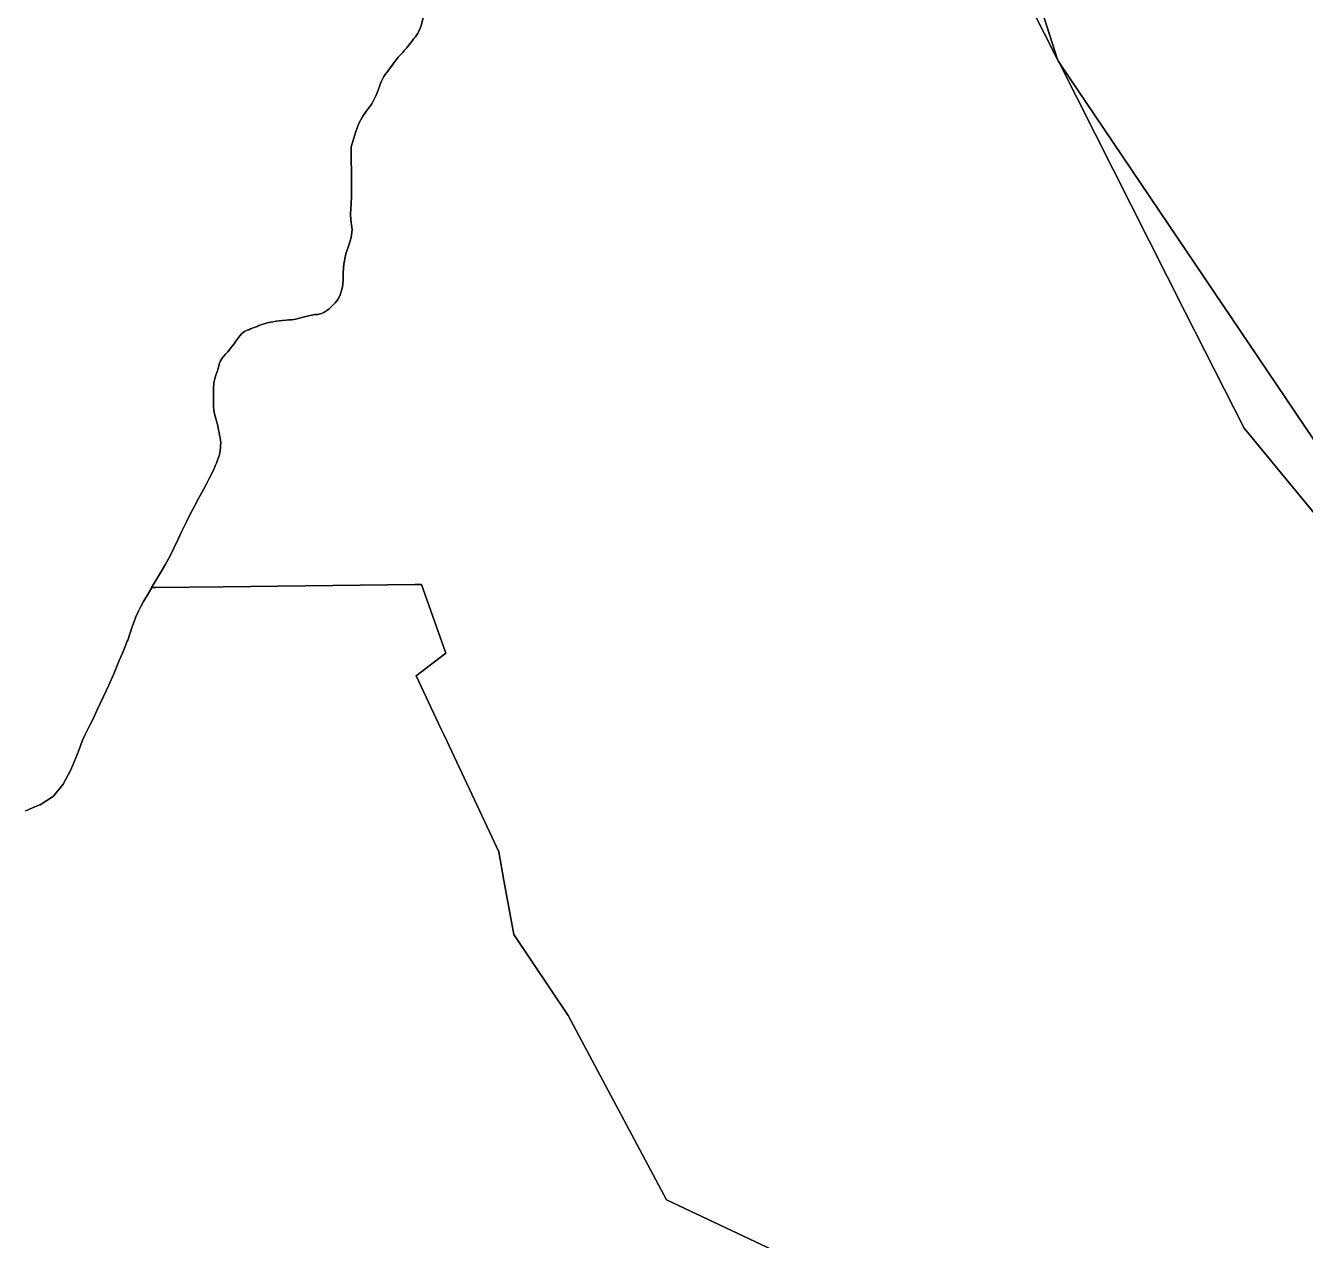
# Model space of a CAD drawing. Header units: inches. Extents: x 11258954 to 11313122, y 3645444 to 3695200.
# Drawn here: x 11269164 to 11270910, y 3672135 to 3673793 of the extents above; entities that cross this region are included whole.
import ezdxf

# ---------------------------------------------------------------- set-up
doc = ezdxf.new("R2010")
doc.units = ezdxf.units.IN
doc.header["$MEASUREMENT"] = 0
for name, color, linetype in [('SchoolZone_Elementary', 251, 'Continuous'), ('SchoolZone_High', 63, 'Continuous'), ('SchoolZone_Middle', 154, 'Continuous')]:
    doc.layers.add(name, color=color, linetype=linetype)

msp = doc.modelspace()

# ---------------------------------------------------------------- linework, layer by layer
at = {"layer": 'SchoolZone_Elementary'}
for points in [[(11269706.469, 3673803.9375, 0), (11269703.5625, 3673792.25, 0), (11269699, 3673782.0625, 0), (11269697.5, 3673779.75, 0), (11269695.8125, 3673777.5, 0), (11269693.9065, 3673775, 0), (11269691.8125, 3673772.25, 0), (11269689, 3673768.5625, 0), (11269686.5625, 3673765.4375, 0), (11269684.0625, 3673762.375, 0), (11269681.219, 3673759.0625, 0), (11269678.1565, 3673755.5625, 0), (11269675.219, 3673752.375, 0), (11269672.5, 3673749.375, 0), (11269670, 3673746.4375, 0), (11269667.75, 3673743.5625, 0), (11269665.5315, 3673740.5, 0), (11269663.094, 3673737.125, 0), (11269660.219, 3673733.25, 0), (11269658.094, 3673730.4375, 0), (11269656.344, 3673728.0625, 0), (11269654.719, 3673725.75, 0), (11269653, 3673723.0625, 0), (11269651, 3673719.5, 0), (11269649.375, 3673716.125, 0), (11269648, 3673712.8125, 0), (11269646.8125, 3673709.625, 0), (11269645.469, 3673705.875, 0), (11269644.0315, 3673702.0625, 0), (11269642.344, 3673697.9375, 0), (11269640.219, 3673693.25, 0), (11269636.25, 3673686.0625, 0), (11269632.25, 3673680.3125, 0), (11269628.219, 3673674.9375, 0), (11269624.219, 3673669.0625, 0), (11269618.7815, 3673658.875, 0), (11269614.625, 3673648.375, 0), (11269611.3125, 3673637.75, 0), (11269608.4065, 3673627.0625, 0), (11269608.375, 3673621.1875, 0), (11269608.344, 3673615.3125, 0), (11269608.344, 3673609.5, 0), (11269608.4065, 3673603.8125, 0), (11269608.5, 3673599.125, 0), (11269608.594, 3673594.3125, 0), (11269608.719, 3673589.5, 0), (11269608.8125, 3673584.8125, 0), (11269608.9065, 3673578.875, 0), (11269608.9375, 3673572.9375, 0), (11269608.844, 3673566.5, 0), (11269608.625, 3673559.0625, 0), (11269608.125, 3673550.1875, 0), (11269607.594, 3673542.5625, 0), (11269607.375, 3673535.375, 0), (11269607.8125, 3673527.8125, 0), (11269608.2815, 3673524.25, 0), (11269608.844, 3673520.75, 0), (11269609.344, 3673517.375, 0), (11269609.625, 3673514.0625, 0), (11269608.469, 3673503.375, 0), (11269605.0315, 3673492.875, 0), (11269601.0315, 3673481.25, 0), (11269598.219, 3673467.25, 0), (11269597.5, 3673455.125, 0), (11269597.3125, 3673445.0625, 0), (11269596.4065, 3673435.625, 0), (11269593.4065, 3673425.4375, 0), (11269591.4065, 3673421.25, 0), (11269589.0625, 3673417.625, 0), (11269586.5, 3673414.375, 0), (11269583.8125, 3673411.4375, 0), (11269581.1875, 3673408.75, 0), (11269578.3125, 3673406.1875, 0), (11269575, 3673403.75, 0), (11269571, 3673401.25, 0), (11269566.6565, 3673399.375, 0), (11269562.625, 3673398.5625, 0), (11269558.594, 3673398.1875, 0), (11269554.219, 3673397.625, 0), (11269548.4375, 3673396.3125, 0), (11269543, 3673394.75, 0), (11269537.8125, 3673393.25, 0), (11269532.8125, 3673392.0625, 0), (11269529.844, 3673391.5625, 0), (11269526.719, 3673391.25, 0), (11269523.375, 3673390.9375, 0), (11269519.625, 3673390.625, 0), (11269514.594, 3673390.1875, 0), (11269510.25, 3673389.8125, 0), (11269506, 3673389.3125, 0), (11269501.219, 3673388.625, 0), (11269495.9065, 3673387.5625, 0), (11269491.0315, 3673386.25, 0), (11269486.5625, 3673384.8125, 0), (11269482.4065, 3673383.25, 0), (11269479.9375, 3673382.25, 0), (11269477.344, 3673381.1875, 0), (11269474.4375, 3673380, 0), (11269471, 3673378.625, 0), (11269468.5315, 3673377.6875, 0), (11269466.5, 3673376.9375, 0), (11269464.6875, 3673376.0625, 0), (11269462.8125, 3673375.0625, 0), (11269459.25, 3673372.375, 0), (11269456.1875, 3673369.125, 0), (11269453.469, 3673365.625, 0), (11269451, 3673362.0625, 0), (11269448.5625, 3673358.5625, 0), (11269446.0315, 3673355.125, 0), (11269443.1875, 3673351.5, 0), (11269439.8125, 3673347.4375, 0), (11269436.9065, 3673344.1875, 0), (11269434.4065, 3673341.5, 0), (11269432.1565, 3673338.75, 0), (11269430, 3673335.25, 0), (11269428.9375, 3673332.9375, 0), (11269428.794, 3673332.488, 0), (11269428.219, 3673330.6875, 0), (11269427.719, 3673328.5, 0), (11269427.219, 3673326.4375, 0), (11269426.1875, 3673322.875, 0), (11269424.9375, 3673319.3125, 0), (11269423.6565, 3673315.4375, 0), (11269422.4065, 3673311.25, 0), (11269421.0625, 3673304.5625, 0), (11269420.5625, 3673298.4375, 0), (11269420.469, 3673292.25, 0), (11269420.4065, 3673285.25, 0), (11269420.3125, 3673278.9375, 0), (11269420.469, 3673273.125, 0), (11269420.9375, 3673267.75, 0), (11269421.8125, 3673262.875, 0), (11269422.6565, 3673259.75, 0), (11269423.625, 3673256.5, 0), (11269424.719, 3673252.875, 0), (11269425.8125, 3673248.4375, 0), (11269426.2815, 3673246.1875, 0), (11269426.625, 3673244.375, 0), (11269426.9065, 3673242.6875, 0), (11269427.219, 3673240.875, 0), (11269427.969, 3673237.1875, 0), (11269428.75, 3673233.5625, 0), (11269429.469, 3673230, 0), (11269430, 3673226.625, 0), (11269430.25, 3673223.4375, 0), (11269430.219, 3673220.25, 0), (11269430, 3673216.625, 0), (11269429.625, 3673212.25, 0), (11269429.2815, 3673209.5625, 0), (11269428.7815, 3673207.375, 0), (11269428.125, 3673205.4375, 0), (11269427.4065, 3673203.4375, 0), (11269425.969, 3673199.5625, 0), (11269424.4375, 3673195.6875, 0), (11269422.844, 3673191.9375, 0), (11269421.219, 3673188.25, 0), (11269417.969, 3673181.375, 0), (11269414.594, 3673174.625, 0), (11269410.844, 3673167.5, 0), (11269406.625, 3673159.4375, 0), (11269400.219, 3673147.3125, 0), (11269394.625, 3673136.875, 0), (11269389.219, 3673126.625, 0), (11269383.4065, 3673115.25, 0), (11269377.375, 3673102.75, 0), (11269371.7815, 3673090.875, 0), (11269366.5, 3673079.625, 0), (11269361.219, 3673069.0625, 0), (11269354.5315, 3673056.8125, 0), (11269347.2815, 3673044.5, 0), (11269339.125, 3673030.875, 0), (11269336.0975, 3673025.6735, 0), (11269335.6805, 3673024.9575, 0), (11269329.8125, 3673014.875, 0), (11269325.1875, 3673006.75, 0), (11269321.469, 3673000, 0), (11269318.125, 3672993.375, 0), (11269314.625, 3672985.625, 0), (11269312.094, 3672979.375, 0), (11269310.0315, 3672973.4375, 0), (11269308.1875, 3672967.875, 0), (11269306.4065, 3672962.4375, 0), (11269303.375, 3672954, 0), (11269302.8795, 3672952.764, 0), (11269299.969, 3672945.5, 0), (11269296.1875, 3672936.375, 0), (11269292, 3672926.25, 0), (11269284.344, 3672908, 0), (11269277.5, 3672892.5625, 0), (11269270.2815, 3672876.875, 0), (11269261.4065, 3672857.875, 0), (11269256.5625, 3672847.625, 0), (11269252.219, 3672838.8125, 0), (11269248.219, 3672830.875, 0), (11269244.4065, 3672823.4375, 0), (11269242.1875, 3672818.3125, 0), (11269239.9065, 3672812.3125, 0), (11269237.469, 3672806, 0), (11269234.8125, 3672799.0625, 0), (11269225.8125, 3672776.8125, 0), (11269215.5625, 3672757.25, 0), (11269202.2815, 3672741.25, 0), (11269184.0315, 3672729.4375, 0), (11269181, 3672728.1875, 0), (11269178, 3672727, 0), (11269175.219, 3672725.875, 0), (11269172.8125, 3672724.875, 0), (11269170.2815, 3672723.6875, 0), (11269167.4375, 3672722.375, 0), (11269164.125, 3672721.1875, 0)], [(11269164.125, 3672721.1875, 0), (11269167.4375, 3672722.375, 0), (11269170.2815, 3672723.6875, 0), (11269172.8125, 3672724.875, 0), (11269175.219, 3672725.875, 0), (11269178, 3672727, 0), (11269181, 3672728.1875, 0), (11269184.0315, 3672729.4375, 0), (11269202.2815, 3672741.25, 0), (11269215.5625, 3672757.25, 0), (11269225.8125, 3672776.8125, 0), (11269234.8125, 3672799.0625, 0), (11269237.469, 3672806, 0), (11269239.9065, 3672812.3125, 0), (11269242.1875, 3672818.3125, 0), (11269244.4065, 3672823.4375, 0), (11269248.219, 3672830.875, 0), (11269252.219, 3672838.8125, 0), (11269256.5625, 3672847.625, 0), (11269261.4065, 3672857.875, 0), (11269270.2815, 3672876.875, 0), (11269277.5, 3672892.5625, 0), (11269284.344, 3672908, 0), (11269292, 3672926.25, 0), (11269296.1875, 3672936.375, 0), (11269299.969, 3672945.5, 0), (11269302.8795, 3672952.764, 0), (11269303.375, 3672954, 0), (11269306.4065, 3672962.4375, 0), (11269308.1875, 3672967.875, 0), (11269310.0315, 3672973.4375, 0), (11269312.094, 3672979.375, 0), (11269314.625, 3672985.625, 0), (11269318.125, 3672993.375, 0), (11269321.469, 3673000, 0), (11269325.1875, 3673006.75, 0), (11269329.8125, 3673014.875, 0), (11269335.6805, 3673024.9575, 0), (11269336.0975, 3673025.6735, 0), (11269339.125, 3673030.875, 0), (11269347.2815, 3673044.5, 0), (11269354.5315, 3673056.8125, 0), (11269361.219, 3673069.0625, 0), (11269366.5, 3673079.625, 0), (11269371.7815, 3673090.875, 0), (11269377.375, 3673102.75, 0), (11269383.4065, 3673115.25, 0), (11269389.219, 3673126.625, 0), (11269394.625, 3673136.875, 0), (11269400.219, 3673147.3125, 0), (11269406.625, 3673159.4375, 0), (11269410.844, 3673167.5, 0), (11269414.594, 3673174.625, 0), (11269417.969, 3673181.375, 0), (11269421.219, 3673188.25, 0), (11269422.844, 3673191.9375, 0), (11269424.4375, 3673195.6875, 0), (11269425.969, 3673199.5625, 0), (11269427.4065, 3673203.4375, 0), (11269428.125, 3673205.4375, 0), (11269428.7815, 3673207.375, 0), (11269429.2815, 3673209.5625, 0), (11269429.625, 3673212.25, 0), (11269430, 3673216.625, 0), (11269430.219, 3673220.25, 0), (11269430.25, 3673223.4375, 0), (11269430, 3673226.625, 0), (11269429.469, 3673230, 0), (11269428.75, 3673233.5625, 0), (11269427.969, 3673237.1875, 0), (11269427.219, 3673240.875, 0), (11269426.9065, 3673242.6875, 0), (11269426.625, 3673244.375, 0), (11269426.2815, 3673246.1875, 0), (11269425.8125, 3673248.4375, 0), (11269424.719, 3673252.875, 0), (11269423.625, 3673256.5, 0), (11269422.6565, 3673259.75, 0), (11269421.8125, 3673262.875, 0), (11269420.9375, 3673267.75, 0), (11269420.469, 3673273.125, 0), (11269420.3125, 3673278.9375, 0), (11269420.4065, 3673285.25, 0), (11269420.469, 3673292.25, 0), (11269420.5625, 3673298.4375, 0), (11269421.0625, 3673304.5625, 0), (11269422.4065, 3673311.25, 0), (11269423.6565, 3673315.4375, 0), (11269424.9375, 3673319.3125, 0), (11269426.1875, 3673322.875, 0), (11269427.219, 3673326.4375, 0), (11269427.719, 3673328.5, 0), (11269428.219, 3673330.6875, 0), (11269428.794, 3673332.488, 0), (11269428.9375, 3673332.9375, 0), (11269430, 3673335.25, 0), (11269432.1565, 3673338.75, 0), (11269434.4065, 3673341.5, 0), (11269436.9065, 3673344.1875, 0), (11269439.8125, 3673347.4375, 0), (11269443.1875, 3673351.5, 0), (11269446.0315, 3673355.125, 0), (11269448.5625, 3673358.5625, 0), (11269451, 3673362.0625, 0), (11269453.469, 3673365.625, 0), (11269456.1875, 3673369.125, 0), (11269459.25, 3673372.375, 0), (11269462.8125, 3673375.0625, 0), (11269464.6875, 3673376.0625, 0), (11269466.5, 3673376.9375, 0), (11269468.5315, 3673377.6875, 0), (11269471, 3673378.625, 0), (11269474.4375, 3673380, 0), (11269477.344, 3673381.1875, 0), (11269479.9375, 3673382.25, 0), (11269482.4065, 3673383.25, 0), (11269486.5625, 3673384.8125, 0), (11269491.0315, 3673386.25, 0), (11269495.9065, 3673387.5625, 0), (11269501.219, 3673388.625, 0), (11269506, 3673389.3125, 0), (11269510.25, 3673389.8125, 0), (11269514.594, 3673390.1875, 0), (11269519.625, 3673390.625, 0), (11269523.375, 3673390.9375, 0), (11269526.719, 3673391.25, 0), (11269529.844, 3673391.5625, 0), (11269532.8125, 3673392.0625, 0), (11269537.8125, 3673393.25, 0), (11269543, 3673394.75, 0), (11269548.4375, 3673396.3125, 0), (11269554.219, 3673397.625, 0), (11269558.594, 3673398.1875, 0), (11269562.625, 3673398.5625, 0), (11269566.6565, 3673399.375, 0), (11269571, 3673401.25, 0), (11269575, 3673403.75, 0), (11269578.3125, 3673406.1875, 0), (11269581.1875, 3673408.75, 0), (11269583.8125, 3673411.4375, 0), (11269586.5, 3673414.375, 0), (11269589.0625, 3673417.625, 0), (11269591.4065, 3673421.25, 0), (11269593.4065, 3673425.4375, 0), (11269596.4065, 3673435.625, 0), (11269597.3125, 3673445.0625, 0), (11269597.5, 3673455.125, 0), (11269598.219, 3673467.25, 0), (11269601.0315, 3673481.25, 0), (11269605.0315, 3673492.875, 0), (11269608.469, 3673503.375, 0), (11269609.625, 3673514.0625, 0), (11269609.344, 3673517.375, 0), (11269608.844, 3673520.75, 0), (11269608.2815, 3673524.25, 0), (11269607.8125, 3673527.8125, 0), (11269607.375, 3673535.375, 0), (11269607.594, 3673542.5625, 0), (11269608.125, 3673550.1875, 0), (11269608.625, 3673559.0625, 0), (11269608.844, 3673566.5, 0), (11269608.9375, 3673572.9375, 0), (11269608.9065, 3673578.875, 0), (11269608.8125, 3673584.8125, 0), (11269608.719, 3673589.5, 0), (11269608.594, 3673594.3125, 0), (11269608.5, 3673599.125, 0), (11269608.4065, 3673603.8125, 0), (11269608.344, 3673609.5, 0), (11269608.344, 3673615.3125, 0), (11269608.375, 3673621.1875, 0), (11269608.4065, 3673627.0625, 0), (11269611.3125, 3673637.75, 0), (11269614.625, 3673648.375, 0), (11269618.7815, 3673658.875, 0), (11269624.219, 3673669.0625, 0), (11269628.219, 3673674.9375, 0), (11269632.25, 3673680.3125, 0), (11269636.25, 3673686.0625, 0), (11269640.219, 3673693.25, 0), (11269642.344, 3673697.9375, 0), (11269644.0315, 3673702.0625, 0), (11269645.469, 3673705.875, 0), (11269646.8125, 3673709.625, 0), (11269648, 3673712.8125, 0), (11269649.375, 3673716.125, 0), (11269651, 3673719.5, 0), (11269653, 3673723.0625, 0), (11269654.719, 3673725.75, 0), (11269656.344, 3673728.0625, 0), (11269658.094, 3673730.4375, 0), (11269660.219, 3673733.25, 0), (11269663.094, 3673737.125, 0), (11269665.5315, 3673740.5, 0), (11269667.75, 3673743.5625, 0), (11269670, 3673746.4375, 0), (11269672.5, 3673749.375, 0), (11269675.219, 3673752.375, 0), (11269678.1565, 3673755.5625, 0), (11269681.219, 3673759.0625, 0), (11269684.0625, 3673762.375, 0), (11269686.5625, 3673765.4375, 0), (11269689, 3673768.5625, 0), (11269691.8125, 3673772.25, 0), (11269693.9065, 3673775, 0), (11269695.8125, 3673777.5, 0), (11269697.5, 3673779.75, 0), (11269699, 3673782.0625, 0), (11269703.5625, 3673792.25, 0), (11269706.469, 3673803.9375, 0)]]:
    msp.add_polyline3d(points, dxfattribs=at)
at = {"layer": 'SchoolZone_High'}
for points in [[(11271082.1, 3672989.3795, 0), (11270573.872, 3673742.3665, 0), (11270572.507, 3673744.388, 0), (11270571.921, 3673746.2255, 0), (11270398.7645, 3674288.597, 0)], [(11270398.7645, 3674288.597, 0), (11270571.921, 3673746.2255, 0), (11270572.507, 3673744.388, 0), (11270573.872, 3673742.3665, 0), (11271082.1, 3672989.3795, 0)], [(11269706.469, 3673803.9375, 0), (11269703.5625, 3673792.25, 0), (11269699, 3673782.0625, 0), (11269697.5, 3673779.75, 0), (11269695.8125, 3673777.5, 0), (11269693.9065, 3673775, 0), (11269691.8125, 3673772.25, 0), (11269689, 3673768.5625, 0), (11269686.5625, 3673765.4375, 0), (11269684.0625, 3673762.375, 0), (11269681.219, 3673759.0625, 0), (11269678.1565, 3673755.5625, 0), (11269675.219, 3673752.375, 0), (11269672.5, 3673749.375, 0), (11269670, 3673746.4375, 0), (11269667.75, 3673743.5625, 0), (11269665.5315, 3673740.5, 0), (11269663.094, 3673737.125, 0), (11269660.219, 3673733.25, 0), (11269658.094, 3673730.4375, 0), (11269656.344, 3673728.0625, 0), (11269654.719, 3673725.75, 0), (11269653, 3673723.0625, 0), (11269651, 3673719.5, 0), (11269649.375, 3673716.125, 0), (11269648, 3673712.8125, 0), (11269646.8125, 3673709.625, 0), (11269645.469, 3673705.875, 0), (11269644.0315, 3673702.0625, 0), (11269642.344, 3673697.9375, 0), (11269640.219, 3673693.25, 0), (11269636.25, 3673686.0625, 0), (11269632.25, 3673680.3125, 0), (11269628.219, 3673674.9375, 0), (11269624.219, 3673669.0625, 0), (11269618.7815, 3673658.875, 0), (11269614.625, 3673648.375, 0), (11269611.3125, 3673637.75, 0), (11269608.4065, 3673627.0625, 0), (11269608.375, 3673621.1875, 0), (11269608.344, 3673615.3125, 0), (11269608.344, 3673609.5, 0), (11269608.4065, 3673603.8125, 0), (11269608.5, 3673599.125, 0), (11269608.594, 3673594.3125, 0), (11269608.719, 3673589.5, 0), (11269608.8125, 3673584.8125, 0), (11269608.9065, 3673578.875, 0), (11269608.9375, 3673572.9375, 0), (11269608.844, 3673566.5, 0), (11269608.625, 3673559.0625, 0), (11269608.125, 3673550.1875, 0), (11269607.594, 3673542.5625, 0), (11269607.375, 3673535.375, 0), (11269607.8125, 3673527.8125, 0), (11269608.2815, 3673524.25, 0), (11269608.844, 3673520.75, 0), (11269609.344, 3673517.375, 0), (11269609.625, 3673514.0625, 0), (11269608.469, 3673503.375, 0), (11269605.0315, 3673492.875, 0), (11269601.0315, 3673481.25, 0), (11269598.219, 3673467.25, 0), (11269597.5, 3673455.125, 0), (11269597.3125, 3673445.0625, 0), (11269596.4065, 3673435.625, 0), (11269593.4065, 3673425.4375, 0), (11269591.4065, 3673421.25, 0), (11269589.0625, 3673417.625, 0), (11269586.5, 3673414.375, 0), (11269583.8125, 3673411.4375, 0), (11269581.1875, 3673408.75, 0), (11269578.3125, 3673406.1875, 0), (11269575, 3673403.75, 0), (11269571, 3673401.25, 0), (11269566.6565, 3673399.375, 0), (11269562.625, 3673398.5625, 0), (11269558.594, 3673398.1875, 0), (11269554.219, 3673397.625, 0), (11269548.4375, 3673396.3125, 0), (11269543, 3673394.75, 0), (11269537.8125, 3673393.25, 0), (11269532.8125, 3673392.0625, 0), (11269529.844, 3673391.5625, 0), (11269526.719, 3673391.25, 0), (11269523.375, 3673390.9375, 0), (11269519.625, 3673390.625, 0), (11269514.594, 3673390.1875, 0), (11269510.25, 3673389.8125, 0), (11269506, 3673389.3125, 0), (11269501.219, 3673388.625, 0), (11269495.9065, 3673387.5625, 0), (11269491.0315, 3673386.25, 0), (11269486.5625, 3673384.8125, 0), (11269482.4065, 3673383.25, 0), (11269479.9375, 3673382.25, 0), (11269477.344, 3673381.1875, 0), (11269474.4375, 3673380, 0), (11269471, 3673378.625, 0), (11269468.5315, 3673377.6875, 0), (11269466.5, 3673376.9375, 0), (11269464.6875, 3673376.0625, 0), (11269462.8125, 3673375.0625, 0), (11269459.25, 3673372.375, 0), (11269456.1875, 3673369.125, 0), (11269453.469, 3673365.625, 0), (11269451, 3673362.0625, 0), (11269448.5625, 3673358.5625, 0), (11269446.0315, 3673355.125, 0), (11269443.1875, 3673351.5, 0), (11269439.8125, 3673347.4375, 0), (11269436.9065, 3673344.1875, 0), (11269434.4065, 3673341.5, 0), (11269432.1565, 3673338.75, 0), (11269430, 3673335.25, 0), (11269428.9375, 3673332.9375, 0), (11269428.794, 3673332.488, 0), (11269428.219, 3673330.6875, 0), (11269427.719, 3673328.5, 0), (11269427.219, 3673326.4375, 0), (11269426.1875, 3673322.875, 0), (11269424.9375, 3673319.3125, 0), (11269423.6565, 3673315.4375, 0), (11269422.4065, 3673311.25, 0), (11269421.0625, 3673304.5625, 0), (11269420.5625, 3673298.4375, 0), (11269420.469, 3673292.25, 0), (11269420.4065, 3673285.25, 0), (11269420.3125, 3673278.9375, 0), (11269420.469, 3673273.125, 0), (11269420.9375, 3673267.75, 0), (11269421.8125, 3673262.875, 0), (11269422.6565, 3673259.75, 0), (11269423.625, 3673256.5, 0), (11269424.719, 3673252.875, 0), (11269425.8125, 3673248.4375, 0), (11269426.2815, 3673246.1875, 0), (11269426.625, 3673244.375, 0), (11269426.9065, 3673242.6875, 0), (11269427.219, 3673240.875, 0), (11269427.969, 3673237.1875, 0), (11269428.75, 3673233.5625, 0), (11269429.469, 3673230, 0), (11269430, 3673226.625, 0), (11269430.25, 3673223.4375, 0), (11269430.219, 3673220.25, 0), (11269430, 3673216.625, 0), (11269429.625, 3673212.25, 0), (11269429.2815, 3673209.5625, 0), (11269428.7815, 3673207.375, 0), (11269428.125, 3673205.4375, 0), (11269427.4065, 3673203.4375, 0), (11269425.969, 3673199.5625, 0), (11269424.4375, 3673195.6875, 0), (11269422.844, 3673191.9375, 0), (11269421.219, 3673188.25, 0), (11269417.969, 3673181.375, 0), (11269414.594, 3673174.625, 0), (11269410.844, 3673167.5, 0), (11269406.625, 3673159.4375, 0), (11269400.219, 3673147.3125, 0), (11269394.625, 3673136.875, 0), (11269389.219, 3673126.625, 0), (11269383.4065, 3673115.25, 0), (11269377.375, 3673102.75, 0), (11269371.7815, 3673090.875, 0), (11269366.5, 3673079.625, 0), (11269361.219, 3673069.0625, 0), (11269354.5315, 3673056.8125, 0), (11269347.2815, 3673044.5, 0), (11269339.125, 3673030.875, 0), (11269336.0975, 3673025.6735, 0), (11269335.6805, 3673024.9575, 0), (11269329.8125, 3673014.875, 0), (11269325.1875, 3673006.75, 0), (11269321.469, 3673000, 0), (11269318.125, 3672993.375, 0), (11269314.625, 3672985.625, 0), (11269312.094, 3672979.375, 0), (11269310.0315, 3672973.4375, 0), (11269308.1875, 3672967.875, 0), (11269306.4065, 3672962.4375, 0), (11269303.375, 3672954, 0), (11269302.8795, 3672952.764, 0), (11269299.969, 3672945.5, 0), (11269296.1875, 3672936.375, 0), (11269292, 3672926.25, 0), (11269284.344, 3672908, 0), (11269277.5, 3672892.5625, 0), (11269270.2815, 3672876.875, 0), (11269261.4065, 3672857.875, 0), (11269256.5625, 3672847.625, 0), (11269252.219, 3672838.8125, 0), (11269248.219, 3672830.875, 0), (11269244.4065, 3672823.4375, 0), (11269242.1875, 3672818.3125, 0), (11269239.9065, 3672812.3125, 0), (11269237.469, 3672806, 0), (11269234.8125, 3672799.0625, 0), (11269225.8125, 3672776.8125, 0), (11269215.5625, 3672757.25, 0), (11269202.2815, 3672741.25, 0), (11269184.0315, 3672729.4375, 0), (11269181, 3672728.1875, 0), (11269178, 3672727, 0), (11269175.219, 3672725.875, 0), (11269172.8125, 3672724.875, 0), (11269170.2815, 3672723.6875, 0), (11269167.4375, 3672722.375, 0), (11269164.125, 3672721.1875, 0)], [(11269164.125, 3672721.1875, 0), (11269167.4375, 3672722.375, 0), (11269170.2815, 3672723.6875, 0), (11269172.8125, 3672724.875, 0), (11269175.219, 3672725.875, 0), (11269178, 3672727, 0), (11269181, 3672728.1875, 0), (11269184.0315, 3672729.4375, 0), (11269202.2815, 3672741.25, 0), (11269215.5625, 3672757.25, 0), (11269225.8125, 3672776.8125, 0), (11269234.8125, 3672799.0625, 0), (11269237.469, 3672806, 0), (11269239.9065, 3672812.3125, 0), (11269242.1875, 3672818.3125, 0), (11269244.4065, 3672823.4375, 0), (11269248.219, 3672830.875, 0), (11269252.219, 3672838.8125, 0), (11269256.5625, 3672847.625, 0), (11269261.4065, 3672857.875, 0), (11269270.2815, 3672876.875, 0), (11269277.5, 3672892.5625, 0), (11269284.344, 3672908, 0), (11269292, 3672926.25, 0), (11269296.1875, 3672936.375, 0), (11269299.969, 3672945.5, 0), (11269302.8795, 3672952.764, 0), (11269303.375, 3672954, 0), (11269306.4065, 3672962.4375, 0), (11269308.1875, 3672967.875, 0), (11269310.0315, 3672973.4375, 0), (11269312.094, 3672979.375, 0), (11269314.625, 3672985.625, 0), (11269318.125, 3672993.375, 0), (11269321.469, 3673000, 0), (11269325.1875, 3673006.75, 0), (11269329.8125, 3673014.875, 0), (11269335.6805, 3673024.9575, 0), (11269336.0975, 3673025.6735, 0), (11269339.125, 3673030.875, 0), (11269347.2815, 3673044.5, 0), (11269354.5315, 3673056.8125, 0), (11269361.219, 3673069.0625, 0), (11269366.5, 3673079.625, 0), (11269371.7815, 3673090.875, 0), (11269377.375, 3673102.75, 0), (11269383.4065, 3673115.25, 0), (11269389.219, 3673126.625, 0), (11269394.625, 3673136.875, 0), (11269400.219, 3673147.3125, 0), (11269406.625, 3673159.4375, 0), (11269410.844, 3673167.5, 0), (11269414.594, 3673174.625, 0), (11269417.969, 3673181.375, 0), (11269421.219, 3673188.25, 0), (11269422.844, 3673191.9375, 0), (11269424.4375, 3673195.6875, 0), (11269425.969, 3673199.5625, 0), (11269427.4065, 3673203.4375, 0), (11269428.125, 3673205.4375, 0), (11269428.7815, 3673207.375, 0), (11269429.2815, 3673209.5625, 0), (11269429.625, 3673212.25, 0), (11269430, 3673216.625, 0), (11269430.219, 3673220.25, 0), (11269430.25, 3673223.4375, 0), (11269430, 3673226.625, 0), (11269429.469, 3673230, 0), (11269428.75, 3673233.5625, 0), (11269427.969, 3673237.1875, 0), (11269427.219, 3673240.875, 0), (11269426.9065, 3673242.6875, 0), (11269426.625, 3673244.375, 0), (11269426.2815, 3673246.1875, 0), (11269425.8125, 3673248.4375, 0), (11269424.719, 3673252.875, 0), (11269423.625, 3673256.5, 0), (11269422.6565, 3673259.75, 0), (11269421.8125, 3673262.875, 0), (11269420.9375, 3673267.75, 0), (11269420.469, 3673273.125, 0), (11269420.3125, 3673278.9375, 0), (11269420.4065, 3673285.25, 0), (11269420.469, 3673292.25, 0), (11269420.5625, 3673298.4375, 0), (11269421.0625, 3673304.5625, 0), (11269422.4065, 3673311.25, 0), (11269423.6565, 3673315.4375, 0), (11269424.9375, 3673319.3125, 0), (11269426.1875, 3673322.875, 0), (11269427.219, 3673326.4375, 0), (11269427.719, 3673328.5, 0), (11269428.219, 3673330.6875, 0), (11269428.794, 3673332.488, 0), (11269428.9375, 3673332.9375, 0), (11269430, 3673335.25, 0), (11269432.1565, 3673338.75, 0), (11269434.4065, 3673341.5, 0), (11269436.9065, 3673344.1875, 0), (11269439.8125, 3673347.4375, 0), (11269443.1875, 3673351.5, 0), (11269446.0315, 3673355.125, 0), (11269448.5625, 3673358.5625, 0), (11269451, 3673362.0625, 0), (11269453.469, 3673365.625, 0), (11269456.1875, 3673369.125, 0), (11269459.25, 3673372.375, 0), (11269462.8125, 3673375.0625, 0), (11269464.6875, 3673376.0625, 0), (11269466.5, 3673376.9375, 0), (11269468.5315, 3673377.6875, 0), (11269471, 3673378.625, 0), (11269474.4375, 3673380, 0), (11269477.344, 3673381.1875, 0), (11269479.9375, 3673382.25, 0), (11269482.4065, 3673383.25, 0), (11269486.5625, 3673384.8125, 0), (11269491.0315, 3673386.25, 0), (11269495.9065, 3673387.5625, 0), (11269501.219, 3673388.625, 0), (11269506, 3673389.3125, 0), (11269510.25, 3673389.8125, 0), (11269514.594, 3673390.1875, 0), (11269519.625, 3673390.625, 0), (11269523.375, 3673390.9375, 0), (11269526.719, 3673391.25, 0), (11269529.844, 3673391.5625, 0), (11269532.8125, 3673392.0625, 0), (11269537.8125, 3673393.25, 0), (11269543, 3673394.75, 0), (11269548.4375, 3673396.3125, 0), (11269554.219, 3673397.625, 0), (11269558.594, 3673398.1875, 0), (11269562.625, 3673398.5625, 0), (11269566.6565, 3673399.375, 0), (11269571, 3673401.25, 0), (11269575, 3673403.75, 0), (11269578.3125, 3673406.1875, 0), (11269581.1875, 3673408.75, 0), (11269583.8125, 3673411.4375, 0), (11269586.5, 3673414.375, 0), (11269589.0625, 3673417.625, 0), (11269591.4065, 3673421.25, 0), (11269593.4065, 3673425.4375, 0), (11269596.4065, 3673435.625, 0), (11269597.3125, 3673445.0625, 0), (11269597.5, 3673455.125, 0), (11269598.219, 3673467.25, 0), (11269601.0315, 3673481.25, 0), (11269605.0315, 3673492.875, 0), (11269608.469, 3673503.375, 0), (11269609.625, 3673514.0625, 0), (11269609.344, 3673517.375, 0), (11269608.844, 3673520.75, 0), (11269608.2815, 3673524.25, 0), (11269607.8125, 3673527.8125, 0), (11269607.375, 3673535.375, 0), (11269607.594, 3673542.5625, 0), (11269608.125, 3673550.1875, 0), (11269608.625, 3673559.0625, 0), (11269608.844, 3673566.5, 0), (11269608.9375, 3673572.9375, 0), (11269608.9065, 3673578.875, 0), (11269608.8125, 3673584.8125, 0), (11269608.719, 3673589.5, 0), (11269608.594, 3673594.3125, 0), (11269608.5, 3673599.125, 0), (11269608.4065, 3673603.8125, 0), (11269608.344, 3673609.5, 0), (11269608.344, 3673615.3125, 0), (11269608.375, 3673621.1875, 0), (11269608.4065, 3673627.0625, 0), (11269611.3125, 3673637.75, 0), (11269614.625, 3673648.375, 0), (11269618.7815, 3673658.875, 0), (11269624.219, 3673669.0625, 0), (11269628.219, 3673674.9375, 0), (11269632.25, 3673680.3125, 0), (11269636.25, 3673686.0625, 0), (11269640.219, 3673693.25, 0), (11269642.344, 3673697.9375, 0), (11269644.0315, 3673702.0625, 0), (11269645.469, 3673705.875, 0), (11269646.8125, 3673709.625, 0), (11269648, 3673712.8125, 0), (11269649.375, 3673716.125, 0), (11269651, 3673719.5, 0), (11269653, 3673723.0625, 0), (11269654.719, 3673725.75, 0), (11269656.344, 3673728.0625, 0), (11269658.094, 3673730.4375, 0), (11269660.219, 3673733.25, 0), (11269663.094, 3673737.125, 0), (11269665.5315, 3673740.5, 0), (11269667.75, 3673743.5625, 0), (11269670, 3673746.4375, 0), (11269672.5, 3673749.375, 0), (11269675.219, 3673752.375, 0), (11269678.1565, 3673755.5625, 0), (11269681.219, 3673759.0625, 0), (11269684.0625, 3673762.375, 0), (11269686.5625, 3673765.4375, 0), (11269689, 3673768.5625, 0), (11269691.8125, 3673772.25, 0), (11269693.9065, 3673775, 0), (11269695.8125, 3673777.5, 0), (11269697.5, 3673779.75, 0), (11269699, 3673782.0625, 0), (11269703.5625, 3673792.25, 0), (11269706.469, 3673803.9375, 0)]]:
    msp.add_polyline3d(points, dxfattribs=at)
at = {"layer": 'SchoolZone_Middle'}
for points in [[(11271739.7745, 3672133.918, 0), (11270826.267, 3673243.1765, 0), (11270746.159, 3673401.615, 0), (11270573.872, 3673742.3665, 0), (11270571.921, 3673746.2255, 0), (11270444.847, 3673997.554, 0)], [(11270444.847, 3673997.554, 0), (11270571.921, 3673746.2255, 0), (11270573.872, 3673742.3665, 0), (11270746.159, 3673401.615, 0), (11270826.267, 3673243.1765, 0), (11271739.7745, 3672133.918, 0)], [(11269706.469, 3673803.9375, 0), (11269703.5625, 3673792.25, 0), (11269699, 3673782.0625, 0), (11269697.5, 3673779.75, 0), (11269695.8125, 3673777.5, 0), (11269693.9065, 3673775, 0), (11269691.8125, 3673772.25, 0), (11269689, 3673768.5625, 0), (11269686.5625, 3673765.4375, 0), (11269684.0625, 3673762.375, 0), (11269681.219, 3673759.0625, 0), (11269678.1565, 3673755.5625, 0), (11269675.219, 3673752.375, 0), (11269672.5, 3673749.375, 0), (11269670, 3673746.4375, 0), (11269667.75, 3673743.5625, 0), (11269665.5315, 3673740.5, 0), (11269663.094, 3673737.125, 0), (11269660.219, 3673733.25, 0), (11269658.094, 3673730.4375, 0), (11269656.344, 3673728.0625, 0), (11269654.719, 3673725.75, 0), (11269653, 3673723.0625, 0), (11269651, 3673719.5, 0), (11269649.375, 3673716.125, 0), (11269648, 3673712.8125, 0), (11269646.8125, 3673709.625, 0), (11269645.469, 3673705.875, 0), (11269644.0315, 3673702.0625, 0), (11269642.344, 3673697.9375, 0), (11269640.219, 3673693.25, 0), (11269636.25, 3673686.0625, 0), (11269632.25, 3673680.3125, 0), (11269628.219, 3673674.9375, 0), (11269624.219, 3673669.0625, 0), (11269618.7815, 3673658.875, 0), (11269614.625, 3673648.375, 0), (11269611.3125, 3673637.75, 0), (11269608.4065, 3673627.0625, 0), (11269608.375, 3673621.1875, 0), (11269608.344, 3673615.3125, 0), (11269608.344, 3673609.5, 0), (11269608.4065, 3673603.8125, 0), (11269608.5, 3673599.125, 0), (11269608.594, 3673594.3125, 0), (11269608.719, 3673589.5, 0), (11269608.8125, 3673584.8125, 0), (11269608.9065, 3673578.875, 0), (11269608.9375, 3673572.9375, 0), (11269608.844, 3673566.5, 0), (11269608.625, 3673559.0625, 0), (11269608.125, 3673550.1875, 0), (11269607.594, 3673542.5625, 0), (11269607.375, 3673535.375, 0), (11269607.8125, 3673527.8125, 0), (11269608.2815, 3673524.25, 0), (11269608.844, 3673520.75, 0), (11269609.344, 3673517.375, 0), (11269609.625, 3673514.0625, 0), (11269608.469, 3673503.375, 0), (11269605.0315, 3673492.875, 0), (11269601.0315, 3673481.25, 0), (11269598.219, 3673467.25, 0), (11269597.5, 3673455.125, 0), (11269597.3125, 3673445.0625, 0), (11269596.4065, 3673435.625, 0), (11269593.4065, 3673425.4375, 0), (11269591.4065, 3673421.25, 0), (11269589.0625, 3673417.625, 0), (11269586.5, 3673414.375, 0), (11269583.8125, 3673411.4375, 0), (11269581.1875, 3673408.75, 0), (11269578.3125, 3673406.1875, 0), (11269575, 3673403.75, 0), (11269571, 3673401.25, 0), (11269566.6565, 3673399.375, 0), (11269562.625, 3673398.5625, 0), (11269558.594, 3673398.1875, 0), (11269554.219, 3673397.625, 0), (11269548.4375, 3673396.3125, 0), (11269543, 3673394.75, 0), (11269537.8125, 3673393.25, 0), (11269532.8125, 3673392.0625, 0), (11269529.844, 3673391.5625, 0), (11269526.719, 3673391.25, 0), (11269523.375, 3673390.9375, 0), (11269519.625, 3673390.625, 0), (11269514.594, 3673390.1875, 0), (11269510.25, 3673389.8125, 0), (11269506, 3673389.3125, 0), (11269501.219, 3673388.625, 0), (11269495.9065, 3673387.5625, 0), (11269491.0315, 3673386.25, 0), (11269486.5625, 3673384.8125, 0), (11269482.4065, 3673383.25, 0), (11269479.9375, 3673382.25, 0), (11269477.344, 3673381.1875, 0), (11269474.4375, 3673380, 0), (11269471, 3673378.625, 0), (11269468.5315, 3673377.6875, 0), (11269466.5, 3673376.9375, 0), (11269464.6875, 3673376.0625, 0), (11269462.8125, 3673375.0625, 0), (11269459.25, 3673372.375, 0), (11269456.1875, 3673369.125, 0), (11269453.469, 3673365.625, 0), (11269451, 3673362.0625, 0), (11269448.5625, 3673358.5625, 0), (11269446.0315, 3673355.125, 0), (11269443.1875, 3673351.5, 0), (11269439.8125, 3673347.4375, 0), (11269436.9065, 3673344.1875, 0), (11269434.4065, 3673341.5, 0), (11269432.1565, 3673338.75, 0), (11269430, 3673335.25, 0), (11269428.9375, 3673332.9375, 0), (11269428.794, 3673332.488, 0), (11269428.219, 3673330.6875, 0), (11269427.719, 3673328.5, 0), (11269427.219, 3673326.4375, 0), (11269426.1875, 3673322.875, 0), (11269424.9375, 3673319.3125, 0), (11269423.6565, 3673315.4375, 0), (11269422.4065, 3673311.25, 0), (11269421.0625, 3673304.5625, 0), (11269420.5625, 3673298.4375, 0), (11269420.469, 3673292.25, 0), (11269420.4065, 3673285.25, 0), (11269420.3125, 3673278.9375, 0), (11269420.469, 3673273.125, 0), (11269420.9375, 3673267.75, 0), (11269421.8125, 3673262.875, 0), (11269422.6565, 3673259.75, 0), (11269423.625, 3673256.5, 0), (11269424.719, 3673252.875, 0), (11269425.8125, 3673248.4375, 0), (11269426.2815, 3673246.1875, 0), (11269426.625, 3673244.375, 0), (11269426.9065, 3673242.6875, 0), (11269427.219, 3673240.875, 0), (11269427.969, 3673237.1875, 0), (11269428.75, 3673233.5625, 0), (11269429.469, 3673230, 0), (11269430, 3673226.625, 0), (11269430.25, 3673223.4375, 0), (11269430.219, 3673220.25, 0), (11269430, 3673216.625, 0), (11269429.625, 3673212.25, 0), (11269429.2815, 3673209.5625, 0), (11269428.7815, 3673207.375, 0), (11269428.125, 3673205.4375, 0), (11269427.4065, 3673203.4375, 0), (11269425.969, 3673199.5625, 0), (11269424.4375, 3673195.6875, 0), (11269422.844, 3673191.9375, 0), (11269421.219, 3673188.25, 0), (11269417.969, 3673181.375, 0), (11269414.594, 3673174.625, 0), (11269410.844, 3673167.5, 0), (11269406.625, 3673159.4375, 0), (11269400.219, 3673147.3125, 0), (11269394.625, 3673136.875, 0), (11269389.219, 3673126.625, 0), (11269383.4065, 3673115.25, 0), (11269377.375, 3673102.75, 0), (11269371.7815, 3673090.875, 0), (11269366.5, 3673079.625, 0), (11269361.219, 3673069.0625, 0), (11269354.5315, 3673056.8125, 0), (11269347.2815, 3673044.5, 0), (11269339.125, 3673030.875, 0), (11269336.0975, 3673025.6735, 0), (11269341.3395, 3673025.736, 0), (11269433.62, 3673026.8325, 0), (11269695.283, 3673029.9425, 0), (11269704.0865, 3673030.047, 0), (11269737.3505, 3672936.2185, 0), (11269697.114, 3672905.2735, 0), (11269730.792, 3672833.4335, 0), (11269735.141, 3672824.156, 0), (11269796.901, 3672692.413, 0), (11269809.6345, 3672665.2495, 0), (11269816.669, 3672626.1965, 0), (11269830.021, 3672552.071, 0), (11269904.458, 3672441.925, 0), (11270038.4075, 3672190.3645, 0), (11270480.9135, 3671981.201, 0)], [(11270480.9135, 3671981.201, 0), (11270038.4075, 3672190.3645, 0), (11269904.458, 3672441.925, 0), (11269830.021, 3672552.071, 0), (11269816.669, 3672626.1965, 0), (11269809.6345, 3672665.2495, 0), (11269796.901, 3672692.413, 0), (11269735.141, 3672824.156, 0), (11269730.792, 3672833.4335, 0), (11269697.114, 3672905.2735, 0), (11269737.3505, 3672936.2185, 0), (11269704.0865, 3673030.047, 0), (11269695.283, 3673029.9425, 0), (11269433.62, 3673026.8325, 0), (11269341.3395, 3673025.736, 0), (11269336.0975, 3673025.6735, 0), (11269339.125, 3673030.875, 0), (11269347.2815, 3673044.5, 0), (11269354.5315, 3673056.8125, 0), (11269361.219, 3673069.0625, 0), (11269366.5, 3673079.625, 0), (11269371.7815, 3673090.875, 0), (11269377.375, 3673102.75, 0), (11269383.4065, 3673115.25, 0), (11269389.219, 3673126.625, 0), (11269394.625, 3673136.875, 0), (11269400.219, 3673147.3125, 0), (11269406.625, 3673159.4375, 0), (11269410.844, 3673167.5, 0), (11269414.594, 3673174.625, 0), (11269417.969, 3673181.375, 0), (11269421.219, 3673188.25, 0), (11269422.844, 3673191.9375, 0), (11269424.4375, 3673195.6875, 0), (11269425.969, 3673199.5625, 0), (11269427.4065, 3673203.4375, 0), (11269428.125, 3673205.4375, 0), (11269428.7815, 3673207.375, 0), (11269429.2815, 3673209.5625, 0), (11269429.625, 3673212.25, 0), (11269430, 3673216.625, 0), (11269430.219, 3673220.25, 0), (11269430.25, 3673223.4375, 0), (11269430, 3673226.625, 0), (11269429.469, 3673230, 0), (11269428.75, 3673233.5625, 0), (11269427.969, 3673237.1875, 0), (11269427.219, 3673240.875, 0), (11269426.9065, 3673242.6875, 0), (11269426.625, 3673244.375, 0), (11269426.2815, 3673246.1875, 0), (11269425.8125, 3673248.4375, 0), (11269424.719, 3673252.875, 0), (11269423.625, 3673256.5, 0), (11269422.6565, 3673259.75, 0), (11269421.8125, 3673262.875, 0), (11269420.9375, 3673267.75, 0), (11269420.469, 3673273.125, 0), (11269420.3125, 3673278.9375, 0), (11269420.4065, 3673285.25, 0), (11269420.469, 3673292.25, 0), (11269420.5625, 3673298.4375, 0), (11269421.0625, 3673304.5625, 0), (11269422.4065, 3673311.25, 0), (11269423.6565, 3673315.4375, 0), (11269424.9375, 3673319.3125, 0), (11269426.1875, 3673322.875, 0), (11269427.219, 3673326.4375, 0), (11269427.719, 3673328.5, 0), (11269428.219, 3673330.6875, 0), (11269428.794, 3673332.488, 0), (11269428.9375, 3673332.9375, 0), (11269430, 3673335.25, 0), (11269432.1565, 3673338.75, 0), (11269434.4065, 3673341.5, 0), (11269436.9065, 3673344.1875, 0), (11269439.8125, 3673347.4375, 0), (11269443.1875, 3673351.5, 0), (11269446.0315, 3673355.125, 0), (11269448.5625, 3673358.5625, 0), (11269451, 3673362.0625, 0), (11269453.469, 3673365.625, 0), (11269456.1875, 3673369.125, 0), (11269459.25, 3673372.375, 0), (11269462.8125, 3673375.0625, 0), (11269464.6875, 3673376.0625, 0), (11269466.5, 3673376.9375, 0), (11269468.5315, 3673377.6875, 0), (11269471, 3673378.625, 0), (11269474.4375, 3673380, 0), (11269477.344, 3673381.1875, 0), (11269479.9375, 3673382.25, 0), (11269482.4065, 3673383.25, 0), (11269486.5625, 3673384.8125, 0), (11269491.0315, 3673386.25, 0), (11269495.9065, 3673387.5625, 0), (11269501.219, 3673388.625, 0), (11269506, 3673389.3125, 0), (11269510.25, 3673389.8125, 0), (11269514.594, 3673390.1875, 0), (11269519.625, 3673390.625, 0), (11269523.375, 3673390.9375, 0), (11269526.719, 3673391.25, 0), (11269529.844, 3673391.5625, 0), (11269532.8125, 3673392.0625, 0), (11269537.8125, 3673393.25, 0), (11269543, 3673394.75, 0), (11269548.4375, 3673396.3125, 0), (11269554.219, 3673397.625, 0), (11269558.594, 3673398.1875, 0), (11269562.625, 3673398.5625, 0), (11269566.6565, 3673399.375, 0), (11269571, 3673401.25, 0), (11269575, 3673403.75, 0), (11269578.3125, 3673406.1875, 0), (11269581.1875, 3673408.75, 0), (11269583.8125, 3673411.4375, 0), (11269586.5, 3673414.375, 0), (11269589.0625, 3673417.625, 0), (11269591.4065, 3673421.25, 0), (11269593.4065, 3673425.4375, 0), (11269596.4065, 3673435.625, 0), (11269597.3125, 3673445.0625, 0), (11269597.5, 3673455.125, 0), (11269598.219, 3673467.25, 0), (11269601.0315, 3673481.25, 0), (11269605.0315, 3673492.875, 0), (11269608.469, 3673503.375, 0), (11269609.625, 3673514.0625, 0), (11269609.344, 3673517.375, 0), (11269608.844, 3673520.75, 0), (11269608.2815, 3673524.25, 0), (11269607.8125, 3673527.8125, 0), (11269607.375, 3673535.375, 0), (11269607.594, 3673542.5625, 0), (11269608.125, 3673550.1875, 0), (11269608.625, 3673559.0625, 0), (11269608.844, 3673566.5, 0), (11269608.9375, 3673572.9375, 0), (11269608.9065, 3673578.875, 0), (11269608.8125, 3673584.8125, 0), (11269608.719, 3673589.5, 0), (11269608.594, 3673594.3125, 0), (11269608.5, 3673599.125, 0), (11269608.4065, 3673603.8125, 0), (11269608.344, 3673609.5, 0), (11269608.344, 3673615.3125, 0), (11269608.375, 3673621.1875, 0), (11269608.4065, 3673627.0625, 0), (11269611.3125, 3673637.75, 0), (11269614.625, 3673648.375, 0), (11269618.7815, 3673658.875, 0), (11269624.219, 3673669.0625, 0), (11269628.219, 3673674.9375, 0), (11269632.25, 3673680.3125, 0), (11269636.25, 3673686.0625, 0), (11269640.219, 3673693.25, 0), (11269642.344, 3673697.9375, 0), (11269644.0315, 3673702.0625, 0), (11269645.469, 3673705.875, 0), (11269646.8125, 3673709.625, 0), (11269648, 3673712.8125, 0), (11269649.375, 3673716.125, 0), (11269651, 3673719.5, 0), (11269653, 3673723.0625, 0), (11269654.719, 3673725.75, 0), (11269656.344, 3673728.0625, 0), (11269658.094, 3673730.4375, 0), (11269660.219, 3673733.25, 0), (11269663.094, 3673737.125, 0), (11269665.5315, 3673740.5, 0), (11269667.75, 3673743.5625, 0), (11269670, 3673746.4375, 0), (11269672.5, 3673749.375, 0), (11269675.219, 3673752.375, 0), (11269678.1565, 3673755.5625, 0), (11269681.219, 3673759.0625, 0), (11269684.0625, 3673762.375, 0), (11269686.5625, 3673765.4375, 0), (11269689, 3673768.5625, 0), (11269691.8125, 3673772.25, 0), (11269693.9065, 3673775, 0), (11269695.8125, 3673777.5, 0), (11269697.5, 3673779.75, 0), (11269699, 3673782.0625, 0), (11269703.5625, 3673792.25, 0), (11269706.469, 3673803.9375, 0)]]:
    msp.add_polyline3d(points, dxfattribs=at)

doc.saveas('drawing.dxf')
